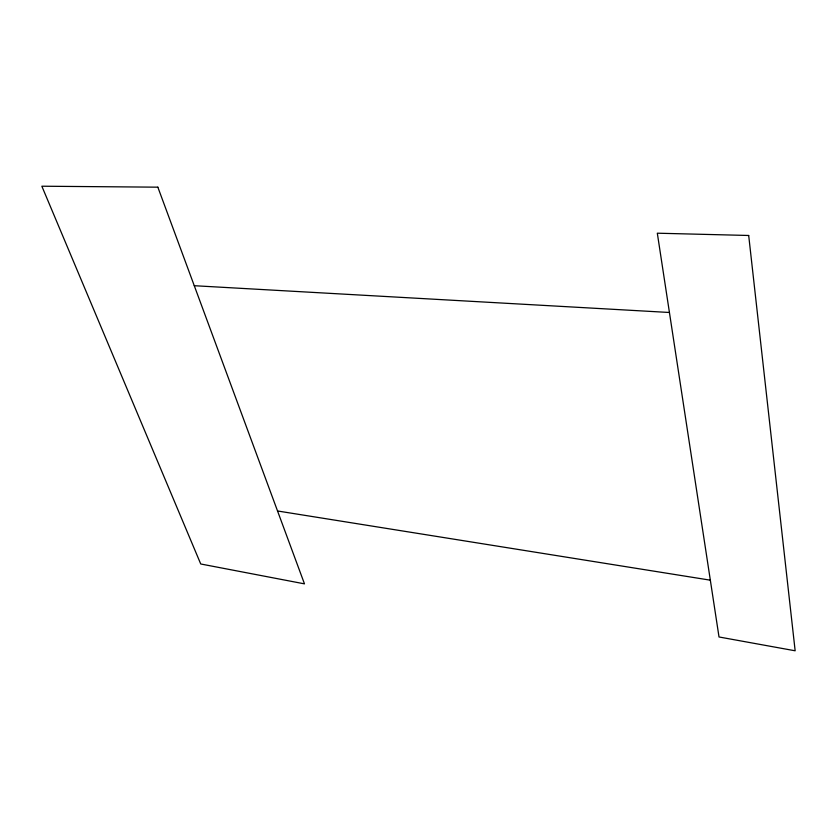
<?xml version="1.0" encoding="UTF-8"?>
<svg xmlns="http://www.w3.org/2000/svg" width="837" height="837" viewBox="0 0 837 837"><rect width="100%" height="100%" fill="white"/><g stroke="black" fill="none" stroke-linecap="round" stroke-linejoin="round"><path stroke-width="1.26" d="M194.268 285.71L669.433 312.483M277.539 510.978L710.341 580.177M157.848 187.174L41.85 186.212L200.734 563.981L304.48 583.86L157.848 187.174M748.696 235.479L657.317 233.199L719.014 636.978L795.15 650.788L748.696 235.479"/></g></svg>
